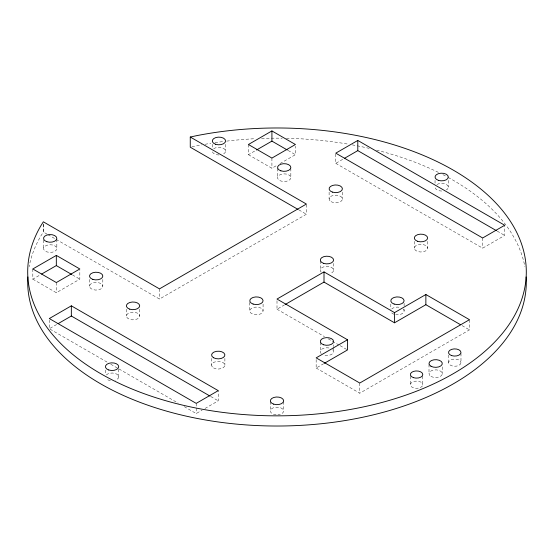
<?xml version="1.0" encoding="UTF-8"?>
<svg xmlns="http://www.w3.org/2000/svg" width="554" height="554" viewBox="0 0 554 554"><rect width="100%" height="100%" fill="white"/><g stroke="black" fill="none" stroke-linecap="round" stroke-linejoin="round"><path stroke-width="0.42" stroke-dasharray="2.77 2.08" d="M32.818 268.974L32.818 279.154L40.165 274.916M248.414 144.504L248.414 154.684L255.761 150.446M32.818 279.154L56.328 292.727L79.831 279.154L79.831 269.826M248.414 154.684L271.917 168.25L277.055 165.286M279.999 163.589L295.421 154.684L295.421 146.201M56.646 324.499L49.306 328.737L49.306 320.254M335.759 154.019L335.759 163.354L343.84 158.686M56.134 239.383L159.476 299.049L306.383 214.239L306.383 204.059M277 300.746L277 309.229L284.458 304.922M184.212 406.622L196.206 413.547L202.078 410.154M205.022 408.457L218.241 400.826L218.241 390.646M335.759 163.354L482.659 248.164L504.694 235.443L504.694 225.263M316.161 359.56L316.161 368.036L323.626 363.729M316.161 368.036L359.768 393.208L469.473 329.872L469.473 319.693M191.919 146.852L196.864 145.792A249.3 143.929 0 0 1 201.76 144.871M497.201 231.115L504.694 235.443M288.073 150.446L295.421 154.684M298.89 209.911L306.383 214.239M462.078 325.607L469.473 329.872M277 309.229L324.506 336.652M328.217 338.799L339.346 345.225M340.094 345.654L347.51 349.941M47.145 234.197L43.323 231.988L43.323 222.66M47.893 234.626L55.386 238.954M72.484 274.916L79.831 279.154M210.742 396.498L218.241 400.826M50.054 329.166L107.012 362.053M110.758 364.22L118.258 368.549M119.006 368.978L178.215 403.167M482.659 237.985L482.659 248.164M460.983 353.334L460.983 362.662A6.232 3.601 0 0 1 451.635 365.779A6.232 3.601 0 0 1 451.635 359.546A6.232 3.601 0 0 1 460.983 362.662M448.518 355.031L448.518 362.662M448.338 180.41L448.338 187.19M442.3 366.9L442.3 373.687M435.042 180.41L435.042 183.796M429.004 364.359L429.004 373.687M427.612 241.378L427.612 248.164A6.648 3.836 0 0 1 417.64 251.488A6.648 3.836 0 0 1 417.64 244.84A6.648 3.836 0 0 1 427.612 248.164M422.792 376.228L422.792 384.711A6.232 3.601 0 0 1 413.443 387.828A6.232 3.601 0 0 1 413.443 381.595A6.232 3.601 0 0 1 422.792 384.711M414.316 241.378L414.316 248.164M410.327 376.228L410.327 384.711M404.108 303.294L404.108 305.836M404.108 309.229L404.108 310.926M390.812 304.139L390.812 309.229M359.768 383.036L359.768 393.208M342.407 192.19L342.407 198.969M333.591 263.427L333.591 270.214M333.591 344.851L333.591 346.548M333.591 347.393L333.591 351.638M329.111 192.19L329.111 198.969M320.295 260.886L320.295 270.214M320.295 342.303L320.295 351.638M290.843 168.354L290.843 177.682A6.648 3.836 0 0 1 280.871 181.006A6.648 3.836 0 0 1 280.871 174.358A6.648 3.836 0 0 1 290.843 177.682M283.648 401.678L283.648 411.006M277.547 168.354L277.547 177.682M271.917 158.077L271.917 168.25M270.352 401.678L270.352 411.006M263.081 304.139L263.081 310.926A6.648 3.836 0 0 1 253.109 314.25A6.648 3.836 0 0 1 253.109 307.602A6.648 3.836 0 0 1 263.081 310.926M249.785 302.442L249.785 310.926M225.596 144.352L225.596 151.138M224.889 358.417L224.889 365.204M212.3 144.352L212.3 148.597M211.593 358.417L211.593 365.204M196.206 403.374L196.206 413.547M159.476 288.876L159.476 299.049M139.684 309.229L139.684 316.015A6.648 3.836 0 0 1 129.712 319.339A6.648 3.836 0 0 1 129.712 312.691A6.648 3.836 0 0 1 139.684 316.015M126.388 309.229L126.388 316.015M118.722 369.22L118.722 376.852M105.426 370.065L105.426 374.31M102.815 279.458L102.815 286.245A6.648 3.836 0 0 1 92.843 289.569A6.648 3.836 0 0 1 92.843 282.921A6.648 3.836 0 0 1 102.815 286.245M89.519 279.458L89.519 286.245M56.833 239.238L56.833 248.573A6.648 3.836 0 0 1 46.861 251.897A6.648 3.836 0 0 1 46.861 245.249A6.648 3.836 0 0 1 56.833 248.573M56.328 282.547L56.328 292.727M43.537 240.09L43.537 248.573M43.399 224.398L43.399 232.036L40.934 235.824A249.3 143.929 0 0 0 29.127 266.703M205.042 144.282A249.3 143.929 0 0 1 210.818 143.32M214.966 142.683A249.3 143.929 0 0 1 223.324 141.533M226.683 141.118A249.3 143.929 0 0 1 255.56 138.687M261.55 138.431A249.3 143.929 0 0 1 282.152 138.188M286.446 138.258A249.3 143.929 0 0 1 348.134 144.137M352.24 144.871A249.3 143.929 0 0 1 356.319 145.64M357.136 145.792A249.3 143.929 0 0 1 369.22 148.368M376.575 150.134A249.3 143.929 0 0 1 438.47 172.426M442.902 174.655A249.3 143.929 0 0 1 447.417 177.038M448.165 177.439A249.3 143.929 0 0 1 524.873 266.703M213.671 148.804A6.648 3.836 0 0 1 223.941 148.611A6.648 3.836 0 0 1 222.272 154.462M218.948 154.975A6.648 3.836 0 0 1 212.314 150.889M276.134 414.808A6.648 3.836 0 0 1 271.391 408.942A6.648 3.836 0 0 1 282.609 408.942A6.648 3.836 0 0 1 277.866 414.808M106.32 374.933A6.648 3.836 0 0 1 116.776 374.137A6.648 3.836 0 0 1 115.398 380.176M110.357 380.556A6.648 3.836 0 0 1 106.32 378.77M321.188 272.132A6.648 3.836 0 0 1 323.619 266.889A6.648 3.836 0 0 1 332.705 268.295A6.648 3.836 0 0 1 330.267 273.538M403.215 309.007A6.648 3.836 0 0 1 402.73 313.259A6.648 3.836 0 0 1 395.736 314.63M394.136 314.25A6.648 3.836 0 0 1 391.699 312.844M391.699 309.007A6.648 3.836 0 0 1 399.178 307.221M332.705 349.719A6.648 3.836 0 0 1 331.645 354.352A6.648 3.836 0 0 1 323.619 354.962M321.188 353.556A6.648 3.836 0 0 1 322.248 348.923A6.648 3.836 0 0 1 330.267 348.314M436.988 184.475A6.648 3.836 0 0 1 446.392 184.475A6.648 3.836 0 0 1 446.392 189.904M441.69 191.033A6.648 3.836 0 0 1 435.042 187.19M430.95 376.401A6.648 3.836 0 0 0 442.078 374.677A6.648 3.836 0 0 0 433.934 369.982A6.648 3.836 0 0 0 430.95 376.401M331.057 201.684A6.648 3.836 0 0 0 342.185 199.966A6.648 3.836 0 0 0 334.041 195.264A6.648 3.836 0 0 0 331.057 201.684M213.539 367.918A6.648 3.836 0 0 0 224.661 366.201A6.648 3.836 0 0 0 216.517 361.499A6.648 3.836 0 0 0 213.539 367.918"/><path stroke-width="0.83" d="M56.328 255.408L32.818 268.974L56.328 282.547L79.831 268.974L56.328 255.408L56.328 265.588L71.75 274.486M271.917 130.938L248.414 144.504L271.917 158.077L295.421 144.504L271.917 130.938L271.917 141.111L256.495 150.016M41.633 274.064L56.328 265.588M71.341 305.836L49.306 318.557L196.206 403.374L218.241 390.646L71.341 305.836L71.341 316.015L209.994 396.068M357.794 140.453L335.759 153.174L482.659 237.985L504.694 225.263L357.794 140.453L357.794 150.626L496.453 230.679M58.115 323.647L71.341 316.015M344.574 158.264L357.794 150.626M347.51 339.761L316.161 357.863L359.768 383.036L469.473 319.693L425.867 294.52L394.524 312.622L324.007 271.91L277 299.049L347.51 339.761L347.51 349.941L324.374 363.299M285.206 304.492L324.007 282.09L394.524 322.802L425.867 304.7L460.603 324.755M190.264 137.025L196.864 135.619A249.3 143.929 0 0 1 524.818 256.239A249.3 143.929 0 0 1 249.861 414.988A249.3 143.929 0 0 1 40.934 225.644L43.323 221.815L159.476 288.876L306.383 204.059L190.264 137.025L190.264 147.198L298.142 209.481M271.917 141.111L287.339 150.016M425.867 294.52L425.867 304.7M394.524 312.622L394.524 322.802M324.007 271.91L324.007 282.09M526.141 276.952A249.3 143.929 0 0 1 277 426.019A249.3 143.929 0 0 1 27.859 276.952M215.624 144.282A6.648 3.836 0 0 0 225.596 140.958A6.648 3.836 0 0 0 215.624 137.634A6.648 3.836 0 0 0 215.624 144.282M280.871 170.833A6.648 3.836 0 0 0 290.843 167.509A6.648 3.836 0 0 0 280.871 164.185A6.648 3.836 0 0 0 280.871 170.833M417.64 241.309A6.648 3.836 0 0 0 427.612 237.985A6.648 3.836 0 0 0 417.64 234.661A6.648 3.836 0 0 0 417.64 241.309M323.619 263.365A6.648 3.836 0 0 0 333.591 260.041A6.648 3.836 0 0 0 323.619 256.717A6.648 3.836 0 0 0 323.619 263.365M394.136 304.07A6.648 3.836 0 0 0 404.108 300.746A6.648 3.836 0 0 0 394.136 297.422A6.648 3.836 0 0 0 394.136 304.07M430.95 366.222A6.648 3.836 0 0 0 442.078 364.504A6.648 3.836 0 0 0 433.934 359.802A6.648 3.836 0 0 0 430.95 366.222M253.109 304.07A6.648 3.836 0 0 0 263.081 300.746A6.648 3.836 0 0 0 253.109 297.422A6.648 3.836 0 0 0 253.109 304.07M213.539 357.739A6.648 3.836 0 0 0 224.661 356.021A6.648 3.836 0 0 0 216.517 351.319A6.648 3.836 0 0 0 213.539 357.739M273.676 404.15A6.648 3.836 0 0 0 283.648 400.826A6.648 3.836 0 0 0 273.676 397.502A6.648 3.836 0 0 0 273.676 404.15M108.75 369.996A6.648 3.836 0 0 0 118.722 366.672A6.648 3.836 0 0 0 108.75 363.348A6.648 3.836 0 0 0 108.75 369.996M46.861 241.717A6.648 3.836 0 0 0 56.833 238.393A6.648 3.836 0 0 0 46.861 235.069A6.648 3.836 0 0 0 46.861 241.717M92.843 279.389A6.648 3.836 0 0 0 102.815 276.065A6.648 3.836 0 0 0 92.843 272.741A6.648 3.836 0 0 0 92.843 279.389M129.712 309.16A6.648 3.836 0 0 0 139.684 305.836A6.648 3.836 0 0 0 129.712 302.512A6.648 3.836 0 0 0 129.712 309.16M332.435 192.12A6.648 3.836 0 0 0 342.407 188.796A6.648 3.836 0 0 0 332.435 185.472A6.648 3.836 0 0 0 332.435 192.12M323.619 344.782A6.648 3.836 0 0 0 333.591 341.458A6.648 3.836 0 0 0 323.619 338.134A6.648 3.836 0 0 0 323.619 344.782M438.366 180.341A6.648 3.836 0 0 0 448.338 177.017A6.648 3.836 0 0 0 438.366 173.693A6.648 3.836 0 0 0 438.366 180.341M413.443 377.648A6.232 3.601 0 0 0 422.792 374.532A6.232 3.601 0 0 0 413.443 371.415A6.232 3.601 0 0 0 413.443 377.648M451.635 355.599A6.232 3.601 0 0 0 460.983 352.483A6.232 3.601 0 0 0 451.635 349.366A6.232 3.601 0 0 0 451.635 355.599"/></g></svg>
